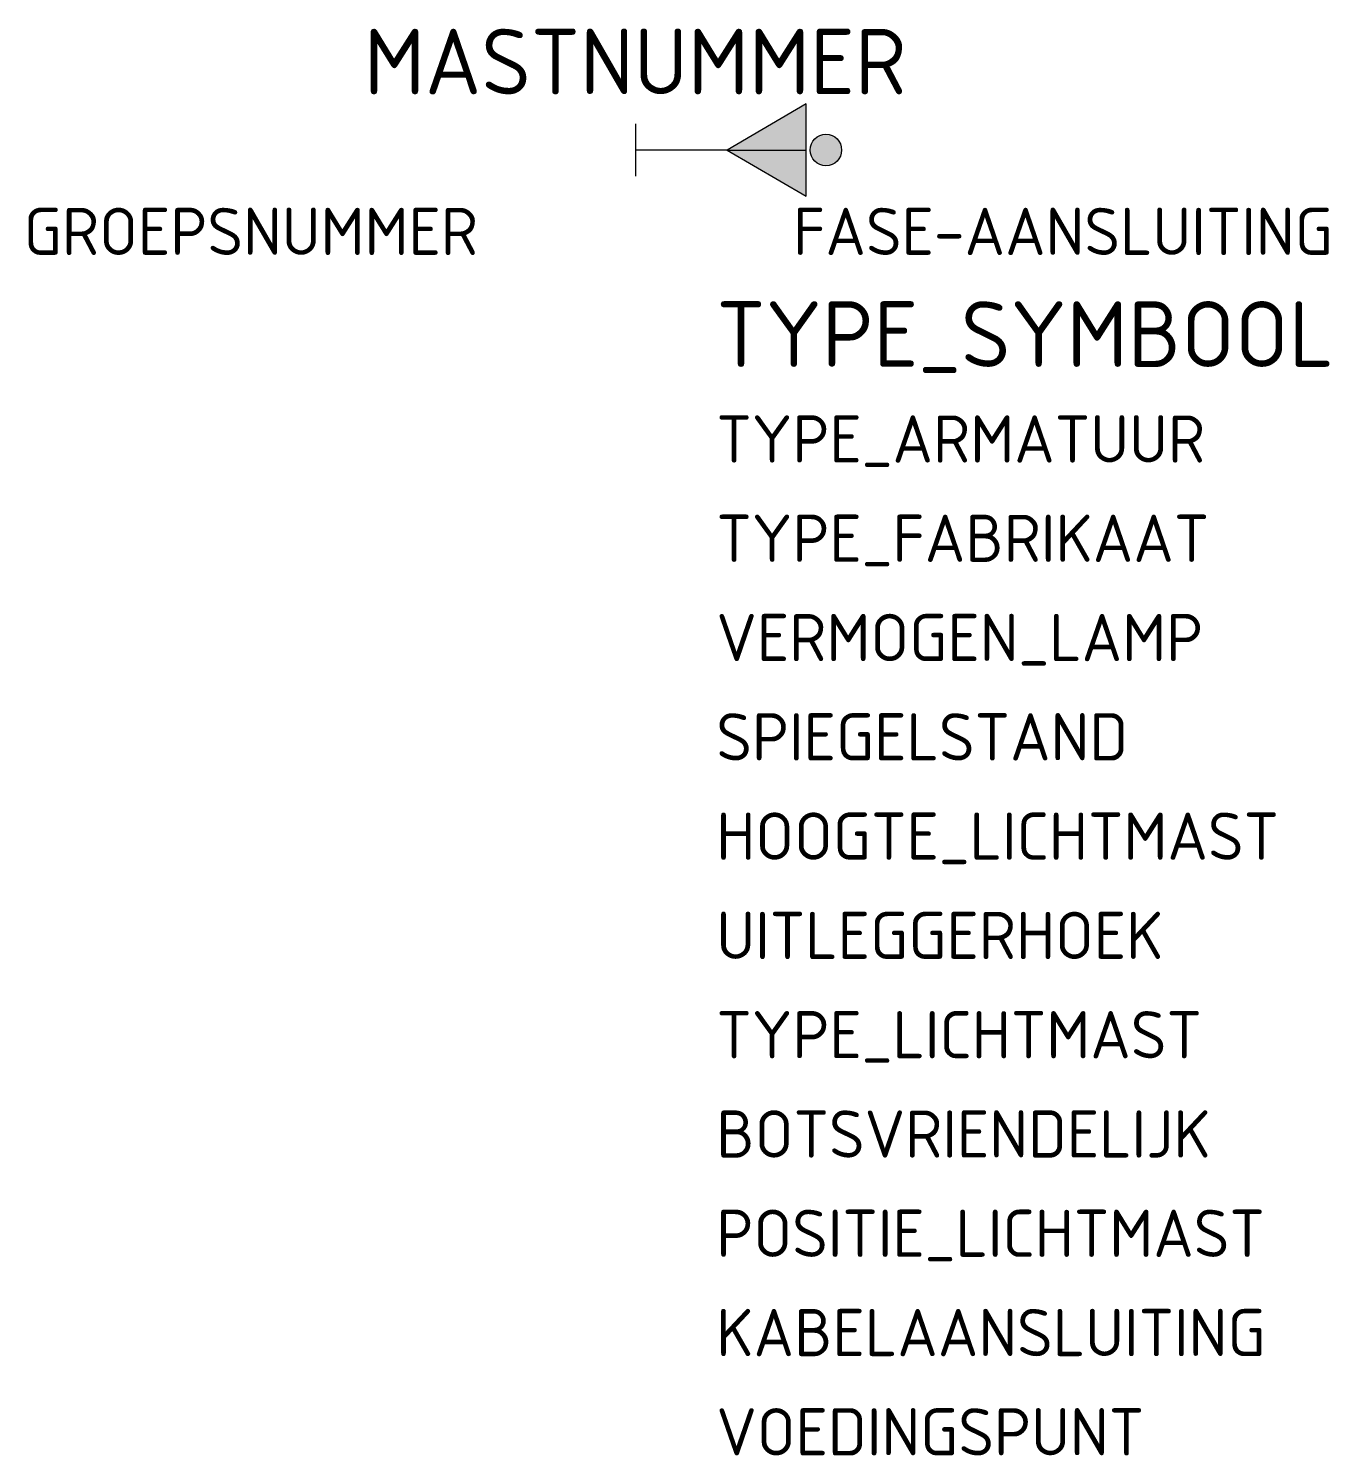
# Model space of a CAD drawing. Extents: x -23.1 to 26.4, y -49.8 to 4.6.
import ezdxf
from ezdxf.enums import TextEntityAlignment as Align

# ---------------------------------------------------------------- set-up
doc = ezdxf.new("R2010")
doc.units = 0
doc.header["$LTSCALE"] = 10
doc.header["$MEASUREMENT"] = 0
doc.layers.get('0').update_dxf_attribs({"linetype": 'CONTINUOUS'})
doc.layers.add('N-WE-KL-ET-T18', color=1, linetype='CONTINUOUS', lineweight=18)
doc.layers.add('N-WE-KL-ET-T25', color=7, linetype='CONTINUOUS', lineweight=25)
doc.styles.add('NLCS-ISO', font='NLCS-ISO.ttf')

msp = doc.modelspace()

# ---------------------------------------------------------------- hatches: boundary and pattern name
msp.add_hatch(color=256).paths.add_polyline_path([(7.85, 0, 1), (6.65, 0, 1)])

# ---------------------------------------------------------------- linework, layer by layer
msp.add_line((6.493, -1.757), (6.493, 1.757))
at = {"flags": 128}
for points in [[(6.493, 1.757), (3.493, 0), (6.493, -1.757)], [(0, 1), (0, -1)], [(3.493, 0), (0, 0)], [(3.493, 0), (6.5, 0)]]:
    msp.add_lwpolyline(points, dxfattribs=at)
msp.add_circle((7.25, 0), 0.6)
msp.add_solid([(6.493, 1.757), (3.493, 0), (6.493, -1.757)])

# ---------------------------------------------------------------- texts
at = {"layer": 'N-WE-KL-ET-T18', "linetype": 'ByBlock', "style": 'NLCS-ISO'}
msp.add_attdef('GROEPSNUMMER', text='', height=1.8, dxfattribs=at).set_placement((-6, -4), align=Align.RIGHT)
msp.add_attdef('FASE-AANSLUITING', (6, -4), '', height=1.8, dxfattribs=at)
at = {"layer": 'N-WE-KL-ET-T18', "linetype": 'ByBlock', "style": 'NLCS-ISO', "flags": 1}
for tag, p, s in [('TYPE_ARMATUUR', (3.075, -11.912), 'IPSO SON-T'), ('TYPE_FABRIKAAT', (3.075, -15.697), ''), ('VERMOGEN_LAMP', (3.075, -19.481), '250W'), ('SPIEGELSTAND', (3.075, -23.266), 'Vlakglas 35/115/5'), ('HOOGTE_LICHTMAST', (3.075, -27.05), '18m'), ('UITLEGGERHOEK', (3.075, -30.835), '5°'), ('TYPE_LICHTMAST', (3.075, -34.619), 'Enkele PAALTOPMAST'), ('BOTSVRIENDELIJK', (3.075, -38.404), 'Ja'), ('POSITIE_LICHTMAST', (3.075, -42.188), 'Rechts'), ('KABELAANSLUITING', (3.075, -45.973), 'EO-YMeKaszh 4x2,5mm² (d.m.v. aftakmof)'), ('VOEDINGSPUNT', (3.075, -49.757), '')]:
    msp.add_attdef(tag, p, s, height=1.8, dxfattribs=at)
at = {"layer": 'N-WE-KL-ET-T25', "linetype": 'ByBlock', "style": 'NLCS-ISO'}
msp.add_attdef('MASTNUMMER', text='', height=2.5, dxfattribs=at).set_placement((-0.013, 3.375), align=Align.MIDDLE)
at = {"layer": 'N-WE-KL-ET-T25', "linetype": 'ByBlock', "style": 'NLCS-ISO', "flags": 1}
msp.add_attdef('TYPE_SYMBOOL', (3.075, -8.265), 'ROV59', height=2.5, dxfattribs=at)

doc.saveas('drawing.dxf')
